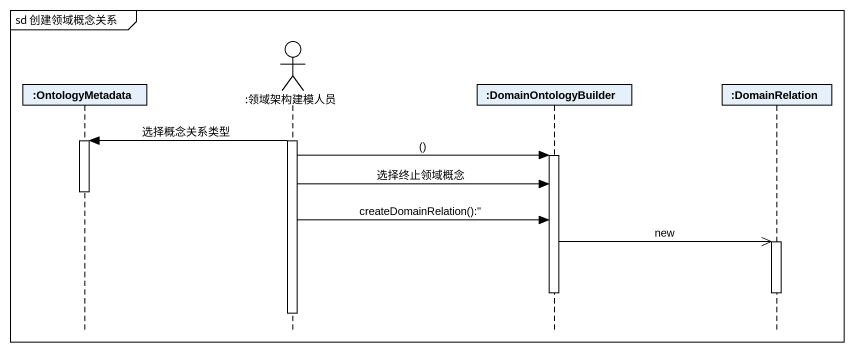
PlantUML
@startuml
mainframe sd 创建领域概念关系
hide footbox
participant ":OntologyMetadata" as OntologyMetadata
actor ":领域架构建模人员" as 领域架构建模人员
participant ":DomainOntologyBuilder" as DomainOntologyBuilder
participant ":DomainRelation" as DomainRelation

activate 领域架构建模人员
领域架构建模人员 -> OntologyMetadata : 选择概念关系类型
activate OntologyMetadata
领域架构建模人员 -> DomainOntologyBuilder : ()
activate DomainOntologyBuilder
领域架构建模人员 -> DomainOntologyBuilder : 选择终止领域概念
deactivate OntologyMetadata
领域架构建模人员 -> DomainOntologyBuilder : createDomainRelation():''
DomainOntologyBuilder ->> DomainRelation : new
activate DomainRelation
deactivate DomainOntologyBuilder
deactivate DomainRelation
deactivate 领域架构建模人员
@enduml
